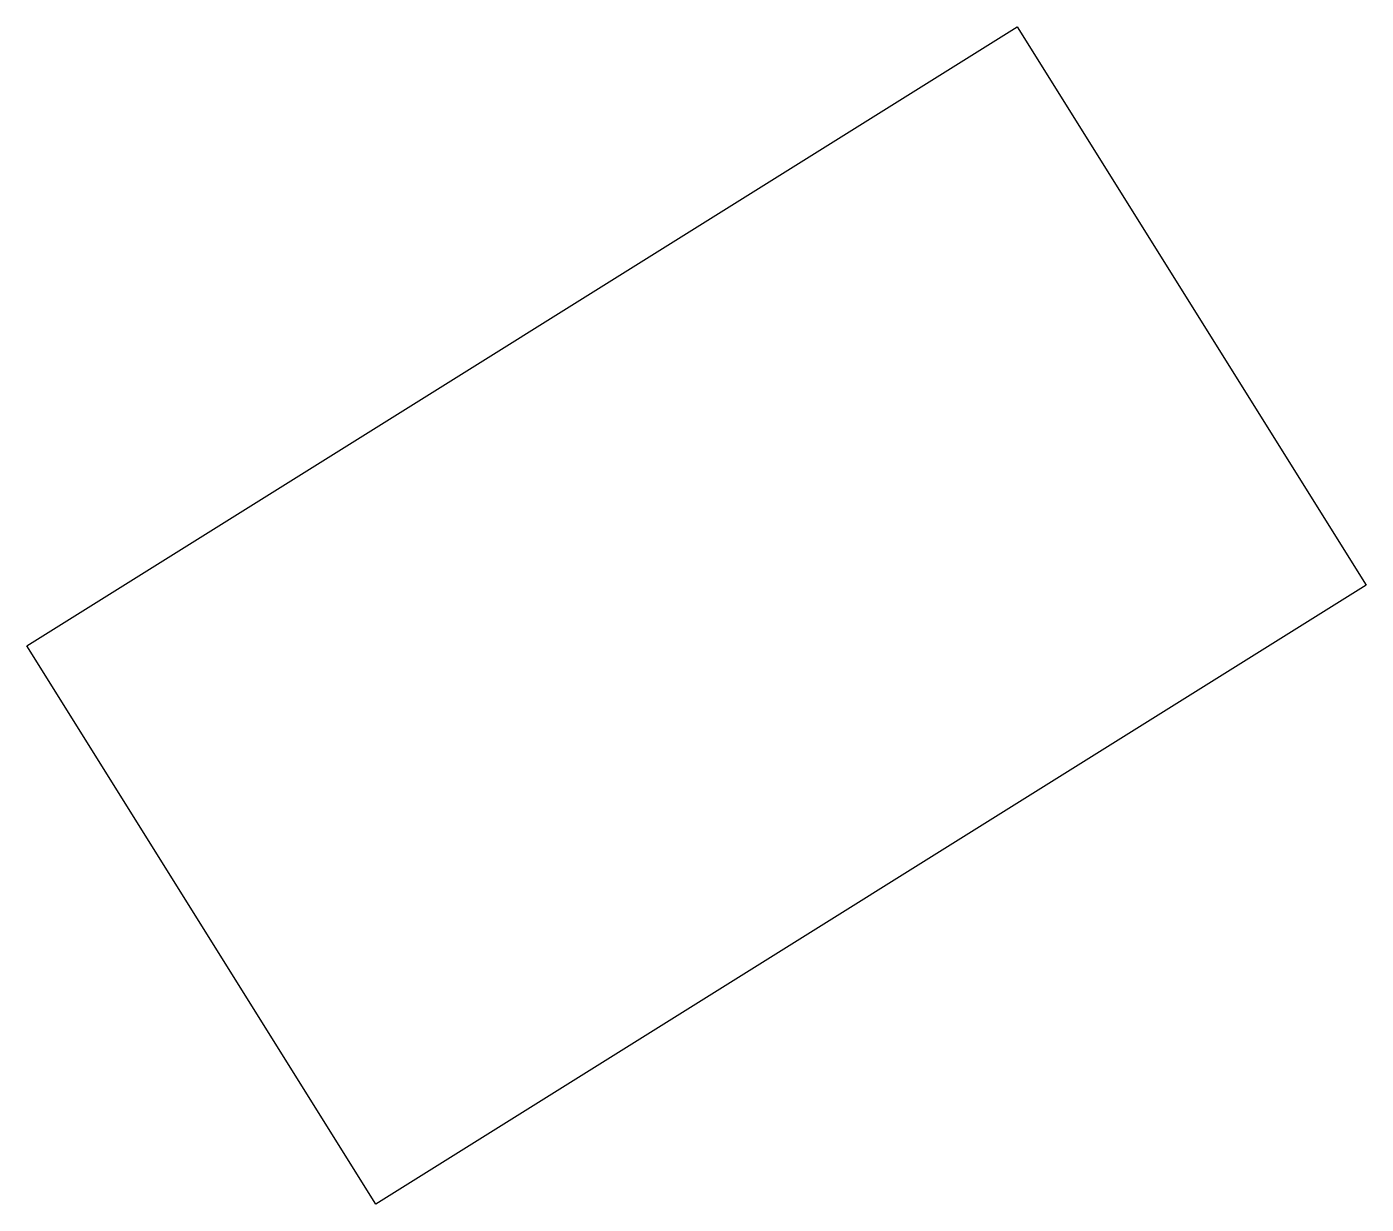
# Model space of a CAD drawing. Header units: inches. Extents: x 417915 to 418031, y 443362 to 443464.
import ezdxf

# ---------------------------------------------------------------- set-up
doc = ezdxf.new("R2010")
doc.units = ezdxf.units.IN
doc.header["$MEASUREMENT"] = 0
doc.layers.add('gs', color=7, linetype='Continuous')
picture_1 = doc.add_image_def('image1.png', size_in_pixel=(809, 456))

msp = doc.modelspace()

# ---------------------------------------------------------------- pictures from other files: only their frames are drawn
at = {"layer": 'gs'}
image = msp.add_image(picture_1, insert=(417944.79, 443361.75), size_in_units=(101.16, 57.02), rotation=32.0054, dxfattribs=at)
image.dxf.flags = 7

doc.saveas('drawing.dxf')
